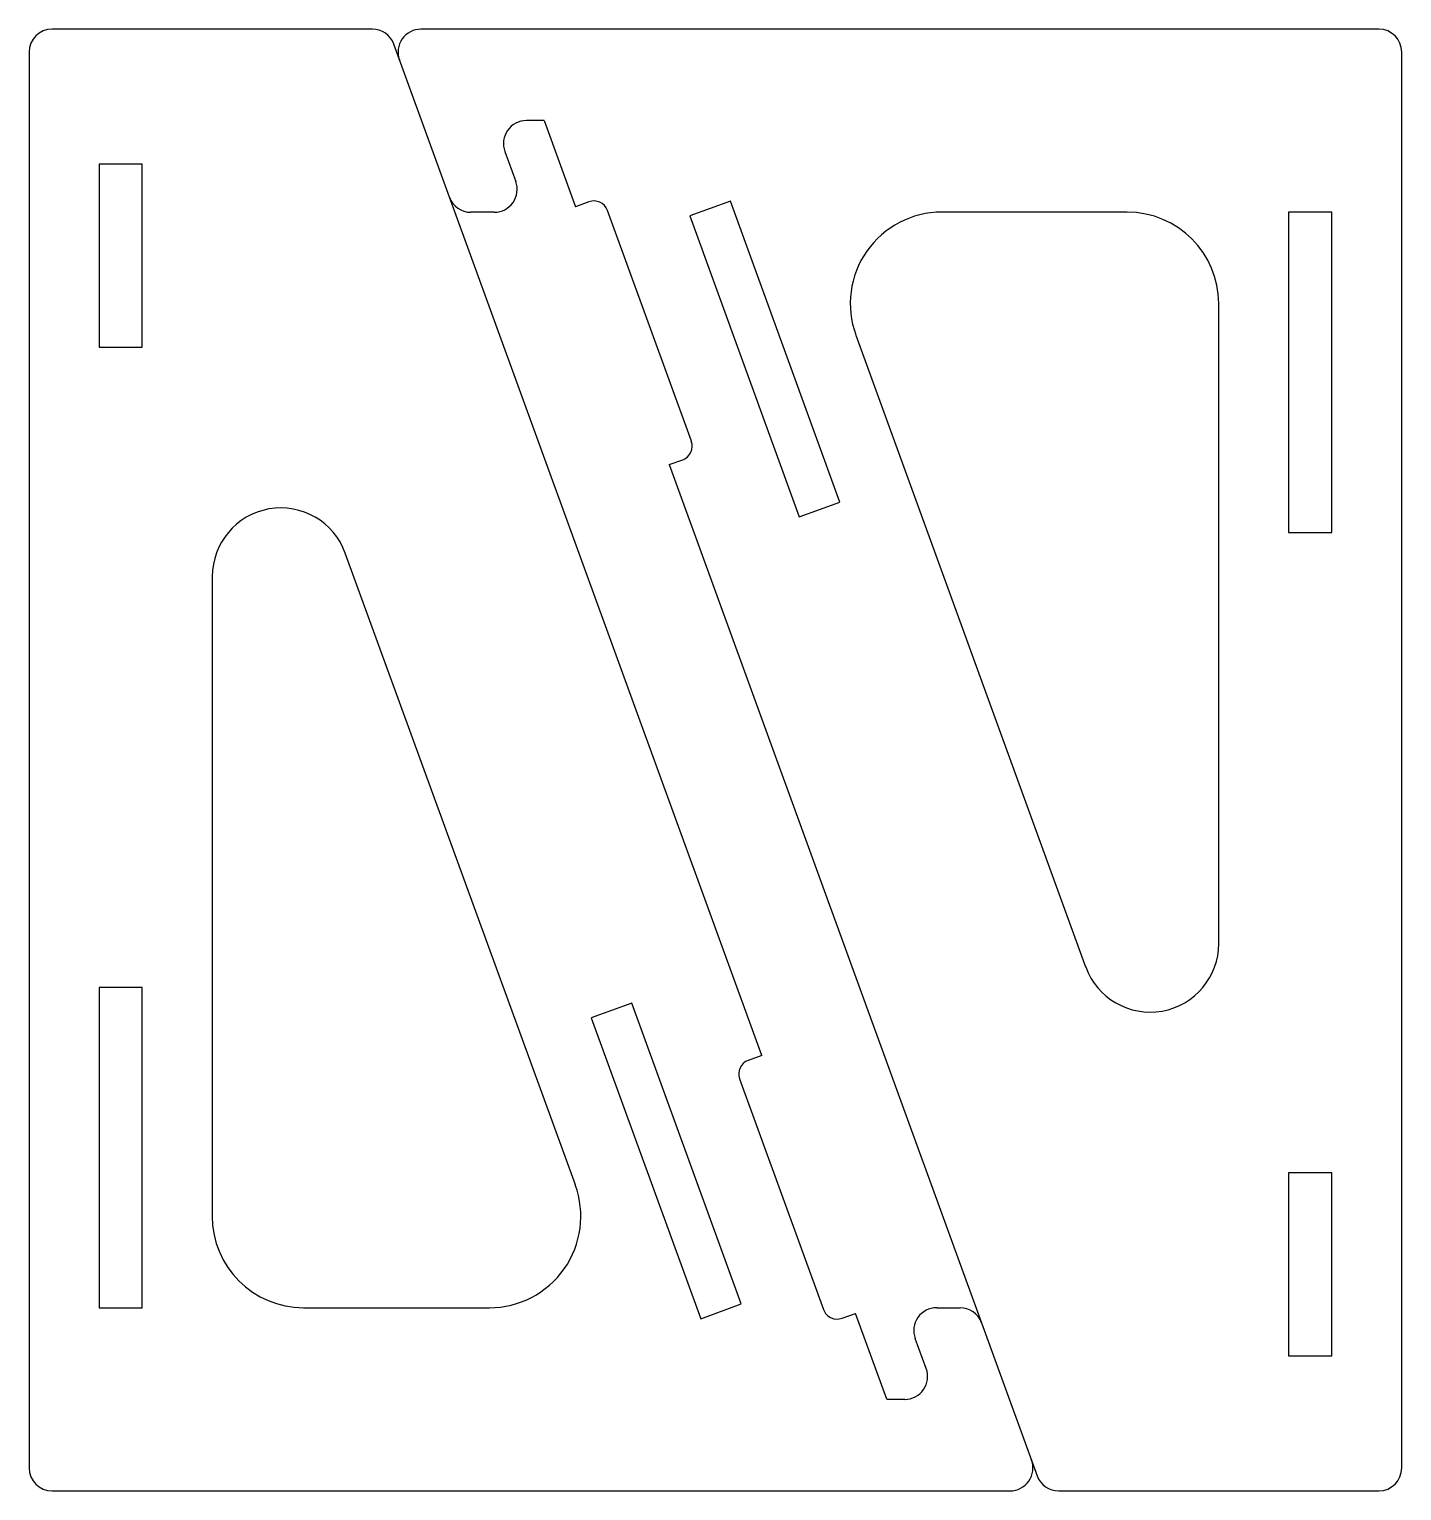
# Model space of a CAD drawing. Header units: millimetres. Extents: x 18 to 114, y 13 to 114.
import ezdxf

# ---------------------------------------------------------------- set-up
doc = ezdxf.new("R2010")
doc.units = ezdxf.units.MM

msp = doc.modelspace()

# ---------------------------------------------------------------- linework, layer by layer
at = {"color": 7, "linetype": 'Continuous', "lineweight": 25}
for p, q in [((42.17, 113.98), (19.94, 113.98)), ((112.03, 113.98), (45.54, 113.98)), ((69.2, 42.75), (43.66, 112.93)), ((18.35, 112.39), (18.35, 14.12)), ((113.62, 14.12), (113.62, 112.39)), ((54.09, 107.63), (52.86, 107.63)), ((54.09, 107.63), (56.26, 101.66)), ((26.2, 104.61), (23.2, 104.61)), ((23.2, 104.61), (23.2, 91.91)), ((26.2, 91.91), (26.2, 104.61)), ((51.36, 105.5), (52.12, 103.41)), ((57.2, 102), (56.26, 101.66)), ((67.02, 102.04), (64.2, 101.02)), ((74.62, 81.16), (67.02, 102.04)), ((50.63, 101.28), (49.01, 101.28)), ((64.31, 85.38), (58.48, 101.4)), ((64.2, 101.02), (71.8, 80.13)), ((94.57, 101.28), (81.69, 101.28)), ((108.77, 101.28), (105.77, 101.28)), ((105.77, 101.28), (105.77, 79.05)), ((108.77, 79.05), (108.77, 101.28)), ((100.92, 50.52), (100.92, 94.93)), ((75.72, 92.75), (91.68, 48.89)), ((23.2, 91.91), (26.2, 91.91)), ((62.78, 83.76), (63.71, 84.1)), ((62.78, 83.76), (88.32, 13.58)), ((71.8, 80.13), (74.62, 81.16)), ((105.77, 79.05), (108.77, 79.05)), ((56.26, 33.76), (40.29, 77.62)), ((31.05, 75.99), (31.05, 31.59)), ((26.2, 47.46), (23.2, 47.46)), ((23.2, 47.46), (23.2, 25.24)), ((26.2, 25.24), (26.2, 47.46)), ((60.17, 46.38), (57.36, 45.35)), ((67.78, 25.5), (60.17, 46.38)), ((57.36, 45.35), (64.96, 24.47)), ((69.2, 42.75), (68.26, 42.41)), ((67.66, 41.13), (73.49, 25.11)), ((108.77, 34.6), (105.77, 34.6)), ((105.77, 34.6), (105.77, 21.9)), ((108.77, 21.9), (108.77, 34.6)), ((64.96, 24.47), (67.78, 25.5)), ((23.2, 25.24), (26.2, 25.24)), ((37.4, 25.24), (50.29, 25.24)), ((74.78, 24.51), (75.71, 24.85)), ((77.89, 18.89), (75.71, 24.85)), ((81.34, 25.24), (82.96, 25.24)), ((80.61, 21.02), (79.85, 23.11)), ((105.77, 21.9), (108.77, 21.9)), ((77.89, 18.89), (79.12, 18.89)), ((19.94, 12.54), (86.43, 12.54)), ((89.81, 12.54), (112.03, 12.54))]:
    msp.add_line(p, q, dxfattribs=at)
for centre, radius, start, end in [((19.94, 112.39), 1.59, 90, 180), ((42.17, 112.39), 1.59, 20, 90), ((45.54, 112.39), 1.59, 90, 200), ((112.03, 112.39), 1.59, 0, 90), ((52.86, 106.04), 1.59, 90, 200), ((50.63, 102.86), 1.59, 270, 20), ((49.01, 102.86), 1.59, 200, 270), ((57.54, 101.06), 1, 20, 110), ((81.69, 94.93), 6.35, 90, 200), ((94.57, 94.93), 6.35, 0, 90), ((63.37, 85.04), 1, 290, 20), ((35.82, 75.99), 4.76, 20, 180), ((96.16, 50.52), 4.76, 200, 0), ((68.6, 41.47), 1, 110, 200), ((50.29, 31.59), 6.35, 270, 20), ((37.4, 31.59), 6.35, 180, 270), ((74.43, 25.45), 1, 200, 290), ((81.34, 23.65), 1.59, 90, 200), ((82.96, 23.65), 1.59, 20, 90), ((79.12, 20.47), 1.59, 270, 20), ((86.43, 14.12), 1.59, 270, 20), ((19.94, 14.12), 1.59, 180, 270), ((89.81, 14.12), 1.59, 200, 270), ((112.03, 14.12), 1.59, 270, 0)]:
    msp.add_arc(centre, radius, start, end, dxfattribs=at)

doc.saveas('drawing.dxf')
